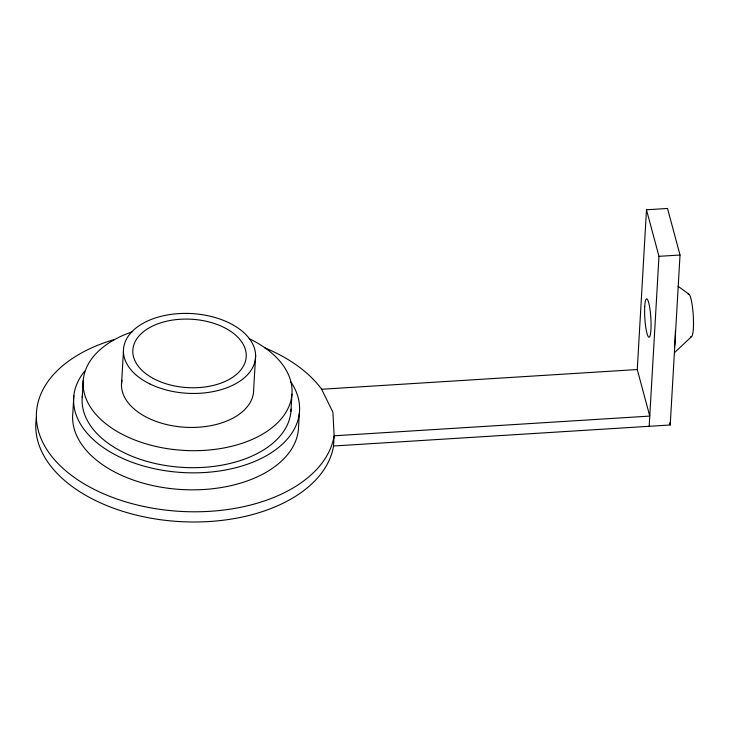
<?xml version="1.0" encoding="UTF-8"?>
<svg xmlns="http://www.w3.org/2000/svg" width="730" height="730" viewBox="0 0 730 730"><rect width="100%" height="100%" fill="white"/><g stroke="black" fill="none" stroke-linecap="round" stroke-linejoin="round"><path stroke-width="1.09" d="M73.849 395.56L72.872 412.56A113.132 68.237 3.3 0 0 177.791 489.273A113.132 68.237 3.3 0 0 298.351 430.271L299.337 413.271M82.225 397.604L83.211 380.604M121.472 385.431L123.434 351.44M255.628 355.419L253.666 389.409A66.174 39.913 3.3 0 1 183.96 427.187A66.174 39.913 3.3 0 1 121.946 380.23M290.96 411.236L291.936 394.237M36.5 417.222A149.422 90.128 3.3 0 0 170.218 520.846A149.422 90.128 3.3 0 0 333.546 446.003L334.139 435.801L332.907 412.213L321.638 389.254A149.422 90.128 3.3 0 0 264.862 347.863M114.053 339.614A149.422 90.128 3.3 0 0 103.185 493.608A149.422 90.128 3.3 0 0 334.139 435.801L649.764 416.091L637.272 369.544L646.479 209.784L667.521 208.47L680.022 255.016L670.222 424.979L333.546 446.003M649.18 426.293L658.98 256.33L646.479 209.784M674.493 352.645L691.657 336.512M658.98 256.33L680.022 255.016M321.638 389.254L637.272 369.544M678.161 286.343L689.038 294.263M669.638 422.816L670.222 424.979M290.832 381.854A113.132 68.237 3.3 0 1 183.723 472.602A113.132 68.237 3.3 0 1 84.698 371.132M291.06 409.174A104.591 63.09 3.3 0 1 180.785 467.264A104.591 63.09 3.3 0 1 82.599 394.519M249.167 338.665A104.591 63.09 3.3 0 1 263.493 433.593A104.591 63.09 3.3 0 1 106.753 424.486A104.591 63.09 3.3 0 1 132.112 331.858M675.369 331.238A38.672 6.041 86.4 0 1 674.447 347.17M688.171 294.309A21.343 3.34 86.4 0 1 693.245 315.25A21.343 3.34 86.4 0 1 690.79 336.548M153.282 378.469A56.776 34.246 3.3 0 0 245.435 361.268A56.776 34.246 3.3 0 0 169.88 320.543A56.776 34.246 3.3 0 0 153.282 378.469M149.86 383.934A66.174 39.913 3.3 0 0 255.153 360.62A66.174 39.913 3.3 0 0 163.575 315.725A66.174 39.913 3.3 0 0 149.86 383.934M644.727 306.472A19.208 3.002 86.4 0 0 648.614 337.068A19.208 3.002 86.4 0 0 650.147 310.569A19.208 3.002 86.4 0 0 644.727 306.472"/></g></svg>
